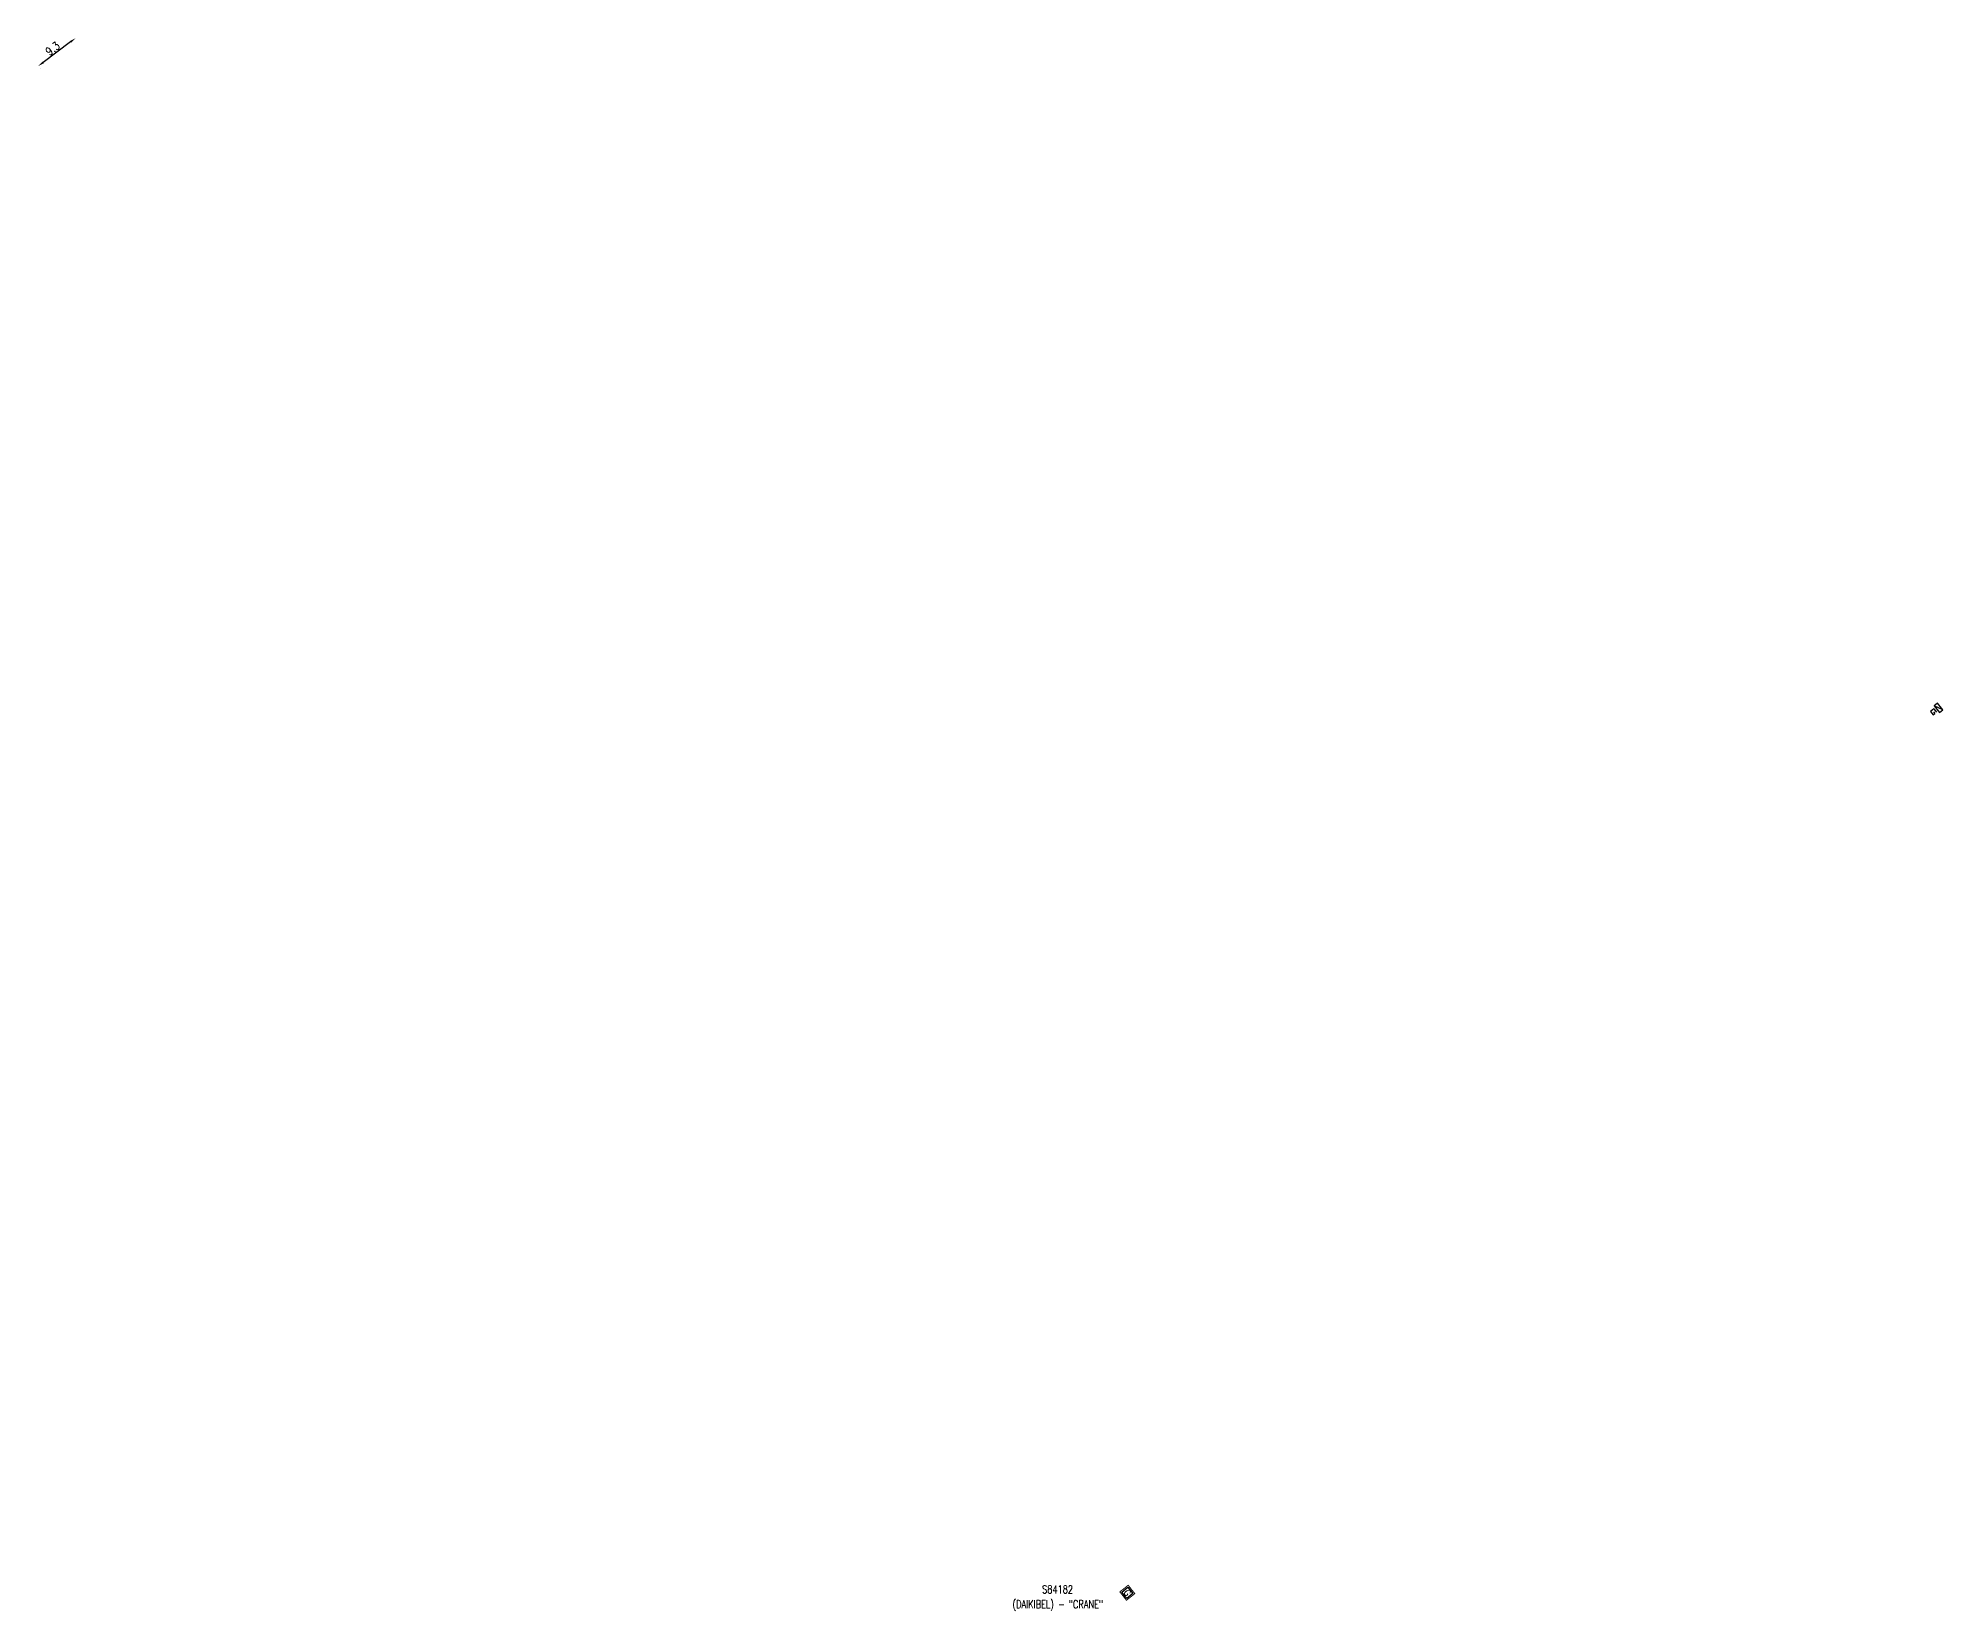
# Model space of a CAD drawing. Header units: millimetres. Extents: x 165082 to 165960, y 158000 to 158686.
# Drawn here: x 165082.4 to 165439.4, y 158391.5 to 158686.3 of the extents above; entities that cross this region are included whole.
import ezdxf
from ezdxf.enums import TextEntityAlignment as Align

# ---------------------------------------------------------------- set-up
doc = ezdxf.new("R2010")
doc.units = ezdxf.units.MM
doc.layers.get('0').update_dxf_attribs({"linetype": 'CONTINUOUS'})
for name, color, linetype in [('G_210', 7, 'CONTINUOUS'), ('W0008', 7, 'CONTINUOUS'), ('W0432', 7, 'CONTINUOUS')]:
    doc.layers.add(name, color=color, linetype=linetype)
doc.styles.get("Standard").update_dxf_attribs({"font": 'romans.shx', "width": 0.85})
doc.dimstyles.get("Standard").update_dxf_attribs({"dimtxt": 1.5, "dimasz": 1.2, "dimexe": 0.625, "dimexo": 0.625, "dimgap": 0.25, "dimtad": 1, "dimdec": 1, "dimzin": 0, "dimdsep": 46, "dimtxsty": 'Standard', "dimcen": -0.5, "dimadec": 0, "dimazin": 0, "dimtfac": 1, "dimtdec": 1, "dimtmove": 0, "dimatfit": 3, "dimfxl": 0, "dimtolj": 1, "dimtzin": 0, "dimarcsym": 0})

# ---------------------------------------------------------------- blocks, each defined once
blk = doc.blocks.new('G_210_23')
at = {"layer": 'G_210', "color": 0, "linetype": 'Continuous', "const_width": 0.35, "flags": 128}
blk.add_lwpolyline([(4, 4), (4, 0), (0, 0), (0, 4)], close=True, dxfattribs=at)
at = {"layer": 'G_210', "color": 0, "linetype": 'Continuous'}
blk.add_lwpolyline([(0.5, 3.5), (3.5, 3.5), (3.5, 0.5), (0.5, 0.5)], close=True, dxfattribs=at)
at = {"layer": 'G_210', "insert": (2, 2), "char_height": 2.5, "width": 4, "attachment_point": 5}
blk.add_mtext('G', dxfattribs=at)
at = {"layer": 'G_210', "color": 0, "linetype": 'Continuous', "width": 0.75}
for tag, height, p in [('NUM', 4, (2, 16)), ('NOM', 4, (2, 11)), ('BCL', 3, (2, 7))]:
    blk.add_attdef(tag, text='', height=height, dxfattribs=at).set_placement(p, align=Align.MIDDLE)
at = {"layer": 'G_210', "color": 0, "linetype": 'Continuous', "width": 0.75, "flags": 3}
for tag, p in [('DEF_COUP', (2.14, -5.61)), ('DEF_LEG', (2.14, -3.11)), ('DEF_TYPE', (2.14, -8.11))]:
    blk.add_attdef(tag, text='', height=1.2, dxfattribs=at).set_placement(p, align=Align.MIDDLE)
blk = doc.blocks.new('*U14')
at = {"flags": 128}
for points in [[(0.8, 0.8), (-0.8, 0.8)], [(-0.8, 0.8), (-0.8, 0)], [(0.8, 0.8), (-0.8, 0)], [(-0.8, 0), (0.8, 0)], [(0.8, 0), (0.8, 0.8)], [(-0.41, -0.43), (-0.41, -1.23)], [(-0.41, -1.23), (0.39, -1.23)], [(-0.4, -0.43), (0.4, -0.43)], [(-0.01, -0.83), (0.39, -0.83)], [(0.39, -1.23), (0.39, -0.83)]]:
    blk.add_lwpolyline(points, dxfattribs=at)
blk = doc.blocks.new('*D19')
at = {"layer": 'W0008', "color": 0, "linetype": 'Continuous', "lineweight": -2, "transparency": 16777216}
for p, q in [((165088.49, 158685.53), (165083.39, 158681.71)), ((165082.8, 158680.49), (165082.8, 158680.49))]:
    blk.add_line(p, q, dxfattribs=at)
at = {"layer": 'W0008', "color": 0, "linetype": 'Continuous', "transparency": 16777216}
for points in [[(165088.37, 158685.69), (165088.61, 158685.37), (165089.46, 158686.25)], [(165083.27, 158681.87), (165083.51, 158681.55), (165082.43, 158681)]]:
    blk.add_solid(points, dxfattribs=at)
at = {"layer": 'W0008', "color": 0, "linetype": 'Continuous', "transparency": 16777216, "insert": (165085.17, 158684.29), "char_height": 1.5, "attachment_point": 5, "rotation": 36.8046}
blk.add_mtext('\\A1;9.3', dxfattribs=at)

msp = doc.modelspace()

# ---------------------------------------------------------------- block references
at = {"layer": 'G_210'}
ref = msp.add_blockref('G_210_23', (165285.17, 158395.08), dxfattribs=dict(at, xscale=0.4999999999959277, yscale=0.4999999999959277, zscale=0.4999999999959277, rotation=308.3838084768975))
ref.add_attrib('NUM', 'S84182', dxfattribs={"color": 0, "linetype": 'Continuous', "height": 1.5, "width": 0.75}).set_placement((165273.5, 158395.55), align=Align.MIDDLE)
ref.add_attrib('NOM', '(DAIKIBEL) - "CRANE"', dxfattribs={"color": 0, "linetype": 'Continuous', "height": 1.5, "width": 0.75}).set_placement((165273.54, 158392.66), align=Align.MIDDLE)
at = {"layer": 'W0432', "rotation": 309.2301593326259}
msp.add_blockref('*U14', (165438.3, 158560.5), dxfattribs=at)

# ---------------------------------------------------------------- dimensions: what is measured, and where the dimension line sits
at = {"layer": 'W0008', "color": 252, "linetype": 'Continuous'}
dim = msp.add_linear_dim(base=(165082.43, 158681), p1=(165089.46, 158686.25), p2=(165082.43, 158681), angle=36.8046, text='9.3', dimstyle='Standard', dxfattribs=at)
dim.commit()
dim.dimension.update_dxf_attribs({"geometry": '*D19', "text_midpoint": (165085.77, 158683.49), "dimtype": 160})

doc.saveas('drawing.dxf')
